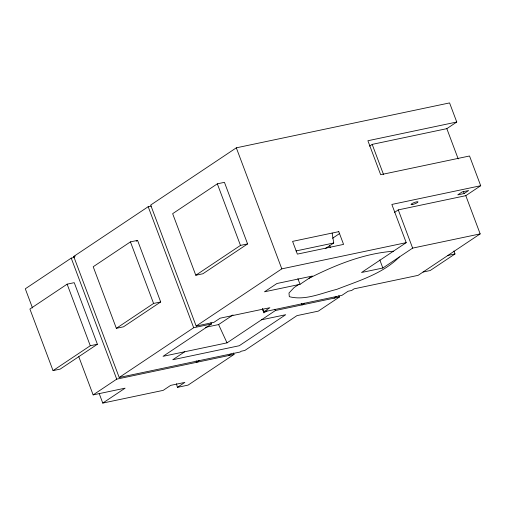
<?xml version="1.0" encoding="UTF-8"?>
<svg xmlns="http://www.w3.org/2000/svg" width="506" height="506" viewBox="0 0 506 506"><rect width="100%" height="100%" fill="white"/><g stroke="black" fill="none" stroke-linecap="round" stroke-linejoin="round"><path stroke-width="0.76" d="M399.323 257.01C382.707 273.809 358.261 280.956 336.743 289.375C321.455 293.088 305.181 300.887 289.305 296.668L288.983 293.018L294.087 287.579L298.47 284.65M74.312 257.465L71.226 258.117L25.3 288.799L32.498 307.952M338.849 295.561L339.399 297.035L318.299 311.133L296.978 315.624L244.841 350.456L241.286 351.202L240.046 352.031L119.201 377.482L73.712 256.46L148.188 206.707L151.275 206.056M369.563 146.133L372.188 144.381L446.83 128.657L456.76 122.022L449.575 102.914L236.321 147.828L150.674 205.05L196.164 326.073L213.937 322.328L220.142 318.185L269.9 307.705L263.696 311.848L262.589 308.913M67.134 284.163L29.898 309.039L53.041 370.613L60.151 369.114L97.386 344.238L74.243 282.664L67.134 284.163L90.277 345.737L53.041 370.613M130.44 241.874L93.205 266.751L116.348 328.324L123.458 326.825L160.693 301.949L137.55 240.375L130.44 241.874L153.584 303.448L116.348 328.324M217.333 183.83L172.647 213.677L195.79 275.251L202.9 273.759L247.586 243.905L224.443 182.331L217.333 183.83L240.476 245.404L195.79 275.251M136.247 241.248L137.55 240.375M78.772 356.679L93.136 394.895L116.722 379.139L234.006 354.44L233.456 352.96M119.201 377.482L193.678 327.73L211.451 323.985L210.92 322.569M196.164 326.073L281.81 268.857L406.21 242.652L391.846 204.437L480.7 185.721L469.53 155.993L380.67 174.709L367.9 140.738L456.76 122.022M332.556 238.25L339.741 233.449M211.451 323.985L163.04 356.325L227.017 342.853L275.428 310.513L339.399 297.035M325.238 248.667L333.732 242.994L332.157 233.146M205.487 327.331L218.592 324.574L233.026 314.928M99.22 393.611L102.775 403.086L125.121 388.159L93.136 394.895M184.709 351.765L172.761 359.741L239.256 345.737L285.707 314.713L261.513 319.805M394.389 212.488L398.273 209.895L465.805 195.67L480.7 185.721M300.033 284.321L312.442 276.029L276.902 283.518L264.486 291.81L300.033 284.321L297.901 278.661M267.149 310.728L263.898 312.898L262.304 308.654M199.168 360.639L196.689 362.296L196.132 360.822M464.147 193.526L468.619 190.541L462.218 191.888L457.753 194.873L464.147 193.526L463.338 191.369M176.43 383.725L177.416 387.362L184.867 382.391L170.648 385.382L163.198 390.36L102.775 403.086M304.568 303.239L302.082 304.897L301.532 303.423M228.674 355.56L231.16 353.903M234.006 354.44L188.08 385.117L177.416 387.362M406.21 242.652L361.524 272.506L382.846 268.016L412.637 248.111L480.169 233.892L465.805 195.67M334.074 298.16L336.553 296.503M480.169 233.892L418.101 275.353L354.13 288.825L351.645 290.482L348.09 291.235L341.885 295.377L263.696 311.848M453.895 251.001L455.002 253.955L430.176 270.539L423.067 272.032M309.046 278.3C335.383 265.011 363.719 253.474 393.39 251.216M73.712 256.46L75.249 256.137M240.476 245.404L247.586 243.905M295.997 250.944L333.732 242.994M153.584 303.448L160.693 301.949M447.899 255.448L455.002 253.955M90.277 345.737L97.386 344.238M218.592 324.574L227.017 342.853M446.83 128.657L458.208 158.935M398.273 209.895L412.637 248.111M372.188 144.381L383.573 174.659M379.81 259.932L382.846 268.016M329.577 245.555L330.374 247.674M236.321 147.828L281.81 268.857M274.96 309.261L275.428 310.513M148.188 206.707L193.678 327.73M71.226 258.117L116.722 379.139M338.786 231.653L292.582 241.381L297.37 254.12L343.574 244.392L338.786 231.653M412.175 204.576A3.694 0.696 -20.6 0 0 417.899 202.122A3.694 0.696 -20.6 0 0 413.472 202.849A3.694 0.696 -20.6 0 0 412.175 204.576"/></g></svg>
